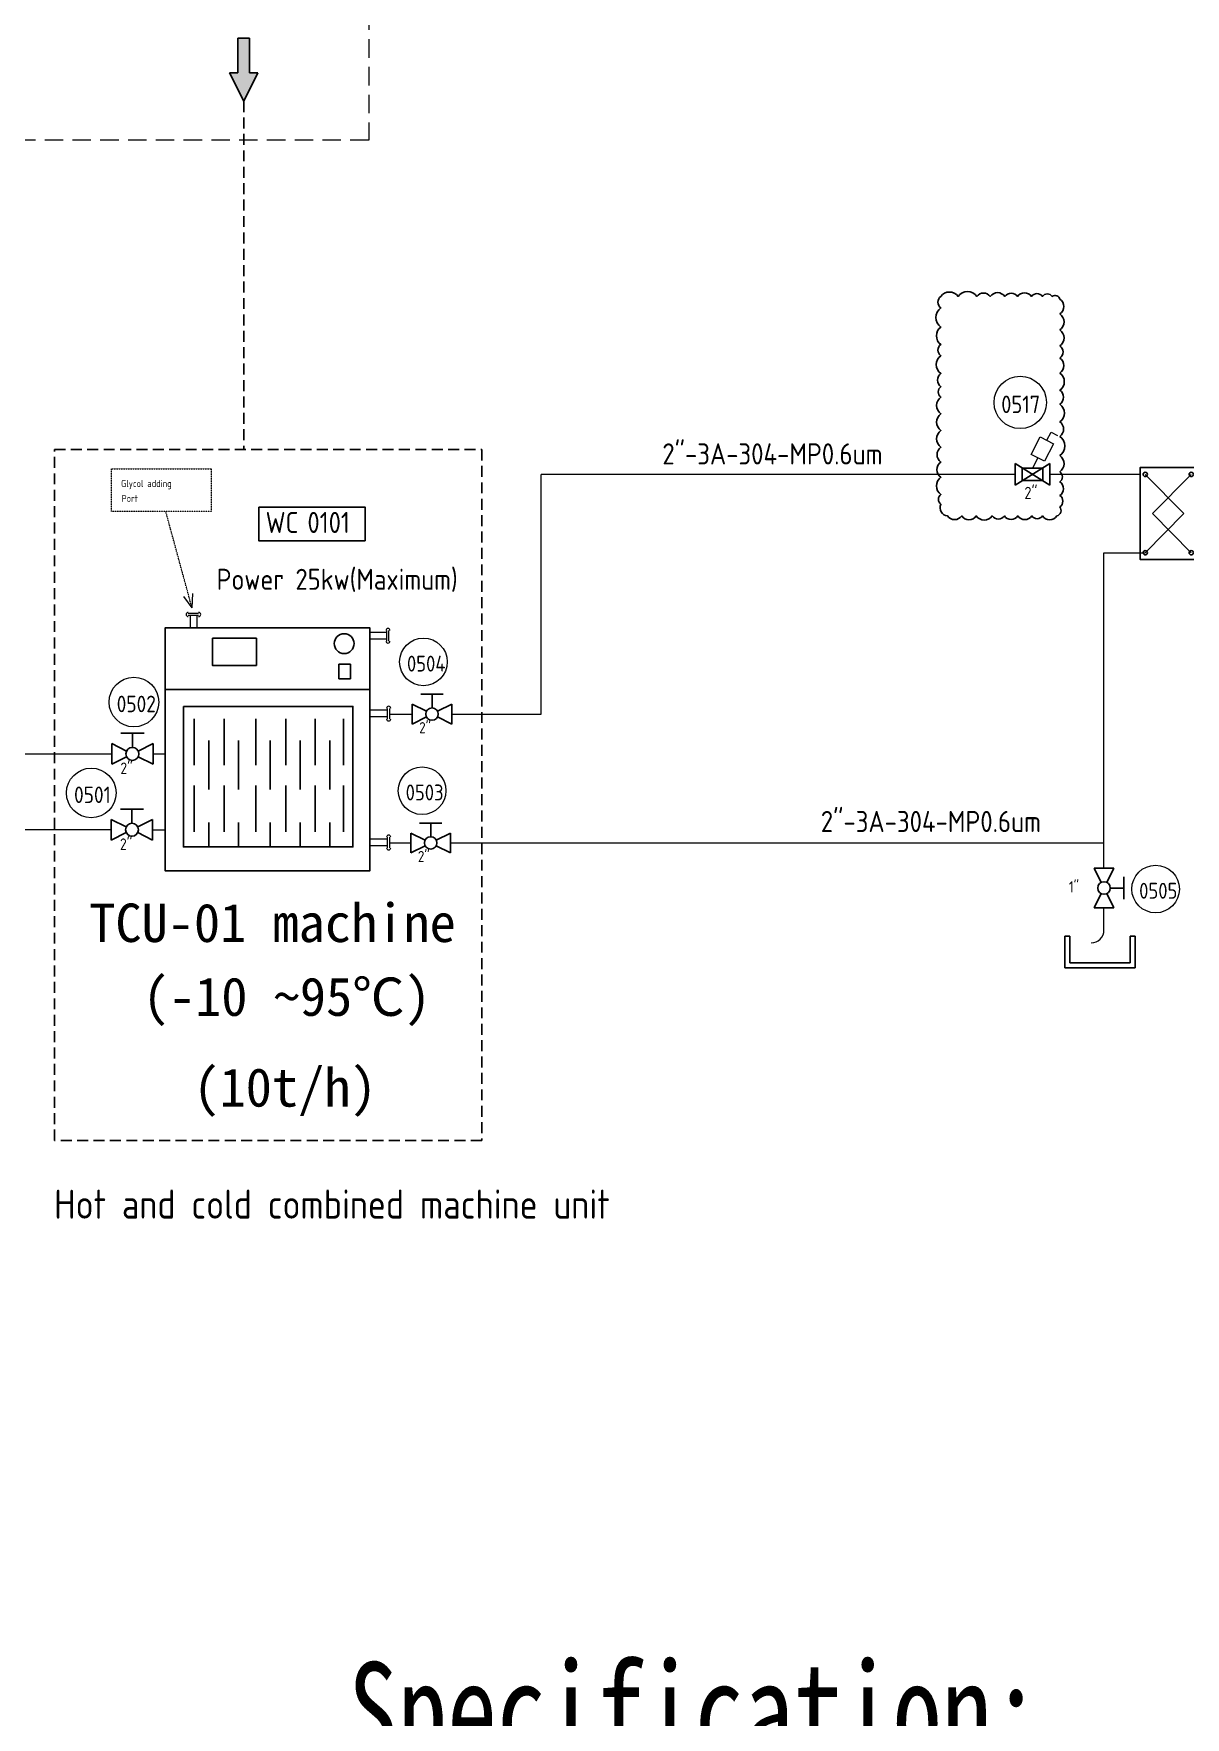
# Model space of a CAD drawing. Header units: millimetres. Extents: x -68339142 to 208, y -167 to 82456658.
# Drawn here: x -68325245 to -68324455, y 82450404 to 82451558 of the extents above; entities that cross this region are included whole.
import ezdxf

# ---------------------------------------------------------------- set-up
doc = ezdxf.new("R2010")
doc.units = ezdxf.units.MM
doc.header["$MEASUREMENT"] = 0
doc.linetypes.add('ASVLTYPE', pattern=[0.75, 0.5, -0.25])
doc.linetypes.add('HIDDEN', pattern=[9.525, 6.35, -3.175])
for name, color, linetype, lineweight in [('AM_8', 1, 'Continuous', 15), ('Langurage', 7, 'Continuous', 0), ('mark', 7, 'Continuous', 0), ('Modle', 161, 'Continuous', 70), ('标注层', 4, 'Continuous', 9)]:
    doc.layers.add(name, color=color, linetype=linetype, lineweight=lineweight)
for name, color, linetype in [('WFI', 100, 'Continuous'), ('冷冻水出', 52, 'Continuous'), ('冷冻水进', 170, 'Continuous'), ('文字', 1, 'Continuous'), ('機器', 7, 'Continuous')]:
    doc.layers.add(name, color=color, linetype=linetype)
doc.styles.add('I(3.5)', font='simfang.ttf', dxfattribs={"width": 0.75})
doc.styles.get("Standard").update_dxf_attribs({"font": 'gbenor.shx', "bigfont": 'gbcbig.shx'})
doc.styles.add('{18b73a54-fa43-428c-adcb-c1c7bbdf2c84}', font='')
doc.styles.get('{18b73a54-fa43-428c-adcb-c1c7bbdf2c84}').set_extended_font_data('SimSun')

# ---------------------------------------------------------------- blocks, each defined once
blk = doc.blocks.new('*U495')
at = {"color": 0}
for p, q in [((6.33, 11.25), (-6.33, 11.25)), ((0, 3.52), (0, 11.25)), ((-3.14, 1.57), (-11.25, 5.62)), ((-11.25, 5.62), (-11.25, -5.63)), ((3.14, 1.57), (11.25, 5.62)), ((11.25, 5.62), (11.25, -5.63)), ((-11.25, -5.63), (-3.14, -1.57)), ((11.25, -5.63), (3.14, -1.57))]:
    blk.add_line(p, q, dxfattribs=at)
at = {"color": 1, "linetype": 'ByBlock', "lineweight": 9}
blk.add_circle((0.81, 28.18), 13.5, dxfattribs=at)
at = {"color": 0}
blk.add_circle((0, 0), 3.52, dxfattribs=at)
at = {"color": 1, "linetype": 'ByBlock', "lineweight": 9}
for tag, p, height, flags in [('YQJ_CODE', (-5.31, 30.82), 9, 2), ('YQJ_ITEMID', (12.3, -9.27), 5, 1), ('YQJ_CLASS_NAME', (12.34, -15.05), 5, 1), ('品牌', (13.52, -20.57), 5, 1), ('供电电源', (13.41, -26.42), 5, 1), ('控制方式', (13.73, -33.14), 5, 1), ('输出信号类型1', (14.15, -39.41), 5, 1), ('输出信号类型2', (13.98, -46.43), 5, 1)]:
    blk.add_attdef(tag, p, '', height=height, dxfattribs=dict(at, flags=flags))
for tag, p, height in [('YQJ_NO', (-8.54, 22.68), 9), ('尺寸', (-6.54, -11), 6.3)]:
    blk.add_attdef(tag, p, '', height=height, dxfattribs=at)
blk = doc.blocks.new('*U496')
at = {"color": 0}
for p, q in [((6.33, 11.25), (-6.33, 11.25)), ((0, 3.52), (0, 11.25)), ((-3.14, 1.57), (-11.25, 5.62)), ((-11.25, 5.62), (-11.25, -5.63)), ((3.14, 1.57), (11.25, 5.62)), ((11.25, 5.62), (11.25, -5.63)), ((-11.25, -5.63), (-3.14, -1.57)), ((11.25, -5.63), (3.14, -1.57))]:
    blk.add_line(p, q, dxfattribs=at)
at = {"color": 1, "linetype": 'ByBlock', "lineweight": 9}
blk.add_circle((-22.19, 20.02), 13.5, dxfattribs=at)
at = {"color": 0}
blk.add_circle((0, 0), 3.52, dxfattribs=at)
at = {"color": 1, "linetype": 'ByBlock', "lineweight": 9}
for tag, p, height, flags in [('YQJ_CODE', (-28.31, 22.67), 9, 2), ('YQJ_ITEMID', (12.3, -9.27), 5, 1), ('YQJ_CLASS_NAME', (12.34, -15.05), 5, 1), ('品牌', (13.52, -20.57), 5, 1), ('供电电源', (13.41, -26.42), 5, 1), ('控制方式', (13.73, -33.14), 5, 1), ('输出信号类型1', (14.15, -39.41), 5, 1), ('输出信号类型2', (13.98, -46.43), 5, 1)]:
    blk.add_attdef(tag, p, '', height=height, dxfattribs=dict(at, flags=flags))
for tag, p, height in [('YQJ_NO', (-31.54, 14.52), 9), ('尺寸', (-6.54, -11), 6.3)]:
    blk.add_attdef(tag, p, '', height=height, dxfattribs=at)
blk = doc.blocks.new('*U497')
at = {"color": 0}
for p, q in [((6.33, 11.25), (-6.33, 11.25)), ((0, 3.52), (0, 11.25)), ((-3.14, 1.57), (-11.25, 5.62)), ((-11.25, 5.62), (-11.25, -5.63)), ((3.14, 1.57), (11.25, 5.62)), ((11.25, 5.62), (11.25, -5.63)), ((-11.25, -5.63), (-3.14, -1.57)), ((11.25, -5.63), (3.14, -1.57))]:
    blk.add_line(p, q, dxfattribs=at)
at = {"color": 1, "linetype": 'ByBlock', "lineweight": 9}
blk.add_circle((-4.86, 29.59), 13.5, dxfattribs=at)
at = {"color": 0}
blk.add_circle((0, 0), 3.52, dxfattribs=at)
at = {"color": 1, "linetype": 'ByBlock', "lineweight": 9}
for tag, p, height, flags in [('YQJ_CODE', (-10.97, 32.23), 9, 2), ('YQJ_ITEMID', (12.3, -9.27), 5, 1), ('YQJ_CLASS_NAME', (12.34, -15.05), 5, 1), ('品牌', (13.52, -20.57), 5, 1), ('供电电源', (13.41, -26.42), 5, 1), ('控制方式', (13.73, -33.14), 5, 1), ('输出信号类型1', (14.15, -39.41), 5, 1), ('输出信号类型2', (13.98, -46.43), 5, 1)]:
    blk.add_attdef(tag, p, '', height=height, dxfattribs=dict(at, flags=flags))
for tag, p, height in [('YQJ_NO', (-14.2, 24.09), 9), ('尺寸', (-7.28, -10.87), 6.3)]:
    blk.add_attdef(tag, p, '', height=height, dxfattribs=at)
blk = doc.blocks.new('*U498')
at = {"color": 0}
for p, q in [((6.33, 11.25), (-6.33, 11.25)), ((0, 3.52), (0, 11.25)), ((-3.14, 1.57), (-11.25, 5.62)), ((-11.25, 5.62), (-11.25, -5.63)), ((3.14, 1.57), (11.25, 5.62)), ((11.25, 5.62), (11.25, -5.63)), ((-11.25, -5.63), (-3.14, -1.57)), ((11.25, -5.63), (3.14, -1.57))]:
    blk.add_line(p, q, dxfattribs=at)
at = {"color": 1, "linetype": 'ByBlock', "lineweight": 9}
blk.add_circle((-4.86, 29.59), 13.5, dxfattribs=at)
at = {"color": 0}
blk.add_circle((0, 0), 3.52, dxfattribs=at)
at = {"color": 1, "linetype": 'ByBlock', "lineweight": 9}
for tag, p, height, flags in [('YQJ_CODE', (-10.97, 32.23), 9, 2), ('YQJ_ITEMID', (12.3, -9.27), 5, 1), ('YQJ_CLASS_NAME', (12.34, -15.05), 5, 1), ('品牌', (13.52, -20.57), 5, 1), ('供电电源', (13.41, -26.42), 5, 1), ('控制方式', (13.73, -33.14), 5, 1), ('输出信号类型1', (14.15, -39.41), 5, 1), ('输出信号类型2', (13.98, -46.43), 5, 1)]:
    blk.add_attdef(tag, p, '', height=height, dxfattribs=dict(at, flags=flags))
for tag, p, height in [('YQJ_NO', (-14.2, 24.09), 9), ('尺寸', (-7.28, -10.87), 6.3)]:
    blk.add_attdef(tag, p, '', height=height, dxfattribs=at)
blk = doc.blocks.new('*U494')
at = {"color": 7}
for p, q in [((-31.5, 53.8), (-5, 26.9)), ((0, 53.8), (-26.5, 26.9)), ((-5, 26.9), (-31.5, 0)), ((-26.5, 26.9), (0, 0))]:
    blk.add_line(p, q, dxfattribs=at)
blk.add_lwpolyline([(3.5, 58.5), (3.5, -4.7), (-35, -4.7), (-35, 58.5)], close=True, dxfattribs=at)
at = {"color": 1, "linetype": 'ByBlock', "lineweight": 9}
blk.add_lwpolyline([(9.3, 21.4), (47.1, 21.4), (47.1, 35.8), (9.3, 35.8)], close=True, dxfattribs=at)
at = {"color": 7}
for centre in [(-31.5, 53.8), (0, 53.8), (-31.5, 0), (0, 0)]:
    blk.add_circle(centre, 1.48, dxfattribs=at)
at = {"color": 1, "linetype": 'ByBlock', "lineweight": 9}
for tag, p, height, flags in [('YQJ_CODE', (10.5, 25.6), 9, 2), ('YQJ_ITEMID', (6.9, -12.3), 5, 1), ('YQJ_CLASS_NAME', (7.3, -17.7), 5, 1)]:
    blk.add_attdef(tag, p, '', height=height, dxfattribs=dict(at, flags=flags))
blk.add_attdef('YQJ_NO', (24.8, 25.4), '', height=9, dxfattribs=at)
blk = doc.blocks.new('*U395')
at = {"color": 0}
for p, q in [((5.63, 11.25), (-5.62, 11.25)), ((-5.62, 11.25), (-1.57, 3.14)), ((1.57, 3.14), (5.63, 11.25)), ((11.25, -6.33), (11.25, 6.33)), ((-5.62, -11.25), (-1.57, -3.14)), ((1.57, -3.14), (5.63, -11.25)), ((3.52, 0), (11.25, 0)), ((5.63, -11.25), (-5.62, -11.25))]:
    blk.add_line(p, q, dxfattribs=at)
at = {"color": 1, "linetype": 'ByBlock', "lineweight": 9}
blk.add_circle((29.28, -0.55), 13.5, dxfattribs=at)
at = {"color": 0}
blk.add_circle((0, 0), 3.52, dxfattribs=at)
at = {"color": 1, "linetype": 'ByBlock', "lineweight": 9}
for tag, p, height, flags in [('YQJ_CODE', (23.17, 2.1), 9, 2), ('YQJ_ITEMID', (12.3, -9.27), 5, 1), ('YQJ_CLASS_NAME', (12.34, -15.05), 5, 1), ('品牌', (13.52, -20.57), 5, 1), ('供电电源', (13.41, -26.42), 5, 1), ('控制方式', (13.73, -33.14), 5, 1), ('输出信号类型1', (14.15, -39.41), 5, 1), ('输出信号类型2', (13.98, -46.43), 5, 1)]:
    blk.add_attdef(tag, p, '', height=height, dxfattribs=dict(at, flags=flags))
for tag, p, height in [('尺寸', (-19.89, -2.47), 6.3), ('YQJ_NO', (19.94, -6.05), 9)]:
    blk.add_attdef(tag, p, '', height=height, dxfattribs=at)
blk = doc.blocks.new('KGJK')
at = {"layer": 'AM_8'}
blk.add_hatch(color=256, dxfattribs=at).paths.add_polyline_path([(5848.81, -1050.61), (5848.81, -1052.35), (5853.94, -1052.35), (5853.94, -1053.56), (5858.11, -1051.48), (5853.94, -1049.39), (5853.94, -1050.61)])
at = {"layer": '文字'}
for p, q in [((5858.11, -1051.48), (5853.94, -1049.39)), ((5853.94, -1049.39), (5853.94, -1050.61)), ((5848.81, -1050.61), (5848.81, -1052.35)), ((5848.81, -1050.61), (5853.94, -1050.61)), ((5858.11, -1051.48), (5853.94, -1053.56)), ((5848.81, -1052.35), (5853.94, -1052.35)), ((5853.94, -1052.35), (5853.94, -1053.56))]:
    blk.add_line(p, q, dxfattribs=at)
blk = doc.blocks.new('*U562')
at = {"color": 7, "lineweight": 9}
for p, q in [((7.4, 17.56), (9.59, 21.79)), ((9.59, 21.79), (12.88, 20.09)), ((2.73, 8.51), (0, 3.23))]:
    blk.add_line(p, q, dxfattribs=at)
at = {"color": 7}
for p, q in [((-9, 5.55), (-9, -5.55)), ((-9, -5.55), (9, 5.55)), ((9, -5.55), (-9, 5.55)), ((-9, 5.55), (-9, -5.55)), ((-9, -5.55), (9, 5.55)), ((9, -5.55), (-9, 5.55)), ((9, 5.55), (9, -5.55)), ((9, 5.55), (9, -5.55))]:
    blk.add_line(p, q, dxfattribs=at)
at = {"color": 7, "lineweight": 9}
blk.add_lwpolyline([(4, 19.31), (10.8, 15.8), (6.13, 6.76), (-0.67, 10.27)], close=True, dxfattribs=at)
at = {"color": 7}
blk.add_lwpolyline([(-5.25, 3.23), (5.25, 3.23), (5.25, -3.23), (-5.25, -3.23)], close=True, dxfattribs=at)
blk.add_lwpolyline([(-5.25, 3.23), (5.25, 3.23), (5.25, -3.23), (-5.25, -3.23)], close=True, dxfattribs=at)
at = {"color": 1, "linetype": 'ByBlock', "lineweight": 9}
blk.add_circle((-6.33, 37.07), 13.5, dxfattribs=at)
for tag, p, height, flags in [('YQJ_CODE', (-15.47, 40.29), 9, 2), ('YQJ_ITEMID', (12.3, -9.27), 5, 1), ('YQJ_CLASS_NAME', (12.34, -15.05), 5, 1), ('品牌', (13.52, -20.57), 5, 1), ('供电电源', (13.41, -26.42), 5, 1), ('控制方式', (13.73, -33.14), 5, 1), ('输出信号类型1', (14.15, -39.41), 5, 1), ('输出信号类型2', (13.98, -46.43), 5, 1)]:
    blk.add_attdef(tag, p, '', height=height, dxfattribs=dict(at, flags=flags))
for tag, p, height in [('YQJ_NO', (-16.11, 31.59), 9), ('尺寸', (-4.18, -12.69), 6.3)]:
    blk.add_attdef(tag, p, '', height=height, dxfattribs=at)
blk = doc.blocks.new('Exchange_new_v1')
at = {"linetype": 'ByBlock', "lineweight": 0}
for p, q in [((23, 9.9), (15.8, 9.9)), ((23, 8.5), (15.8, 8.5)), ((17.1, 8.5), (17.1, 0)), ((21.7, 8.5), (21.7, 0)), ((152.1, -3.1), (140.5, -3.1)), ((152.1, -7.7), (140.5, -7.7)), ((152.1, -9), (152.1, -1.8)), ((153.5, -9), (153.5, -1.8)), ((152.6, -56.5), (140.5, -56.5)), ((152.6, -62.4), (152.6, -55.2)), ((154, -62.4), (154, -55.2)), ((152.6, -61.1), (140.5, -61.1)), ((152.6, -144.8), (140.5, -144.8)), ((152.6, -149.5), (140.5, -149.5)), ((152.6, -150.8), (152.6, -143.5)), ((154, -150.8), (154, -143.5))]:
    blk.add_line(p, q, dxfattribs=at)
for p, q in [((0, -42.3), (140.5, -42.3)), ((20, -62.3), (20, -94.2)), ((40.5, -62.3), (40.5, -94.2)), ((62.2, -62.3), (62.2, -94.2)), ((82.7, -62.3), (82.7, -94.2)), ((103, -62.3), (103, -94.2)), ((122.3, -62.3), (122.3, -94.2)), ((29.9, -77.2), (29.9, -110.8)), ((50.3, -77.2), (50.3, -110.8)), ((72, -77.2), (72, -110.8)), ((92.5, -77.2), (92.5, -110.8)), ((112.9, -77.2), (112.9, -110.8)), ((20, -108.1), (20, -139.9)), ((40.5, -108.1), (40.5, -139.9)), ((62.2, -108.1), (62.2, -139.9)), ((82.7, -108.1), (82.7, -139.9)), ((103, -108.1), (103, -139.9)), ((122.3, -108.1), (122.3, -139.9)), ((29.9, -133.5), (29.9, -150.2)), ((50.3, -133.5), (50.3, -150.2)), ((72, -133.5), (72, -150.2)), ((92.5, -133.5), (92.5, -150.2)), ((112.9, -133.5), (112.9, -150.2))]:
    blk.add_line(p, q)
blk.add_lwpolyline([(140.5, -41.8), (140.5, -166.5), (0, -166.5), (0, 0), (140.5, 0), (140.5, -41.8)])
for points in [[(32.4, -7.1), (62.6, -7.1), (62.6, -25.7), (32.4, -25.7)], [(119.2, -24.9), (127.1, -24.9), (127.1, -34.9), (119.2, -34.9)], [(12.5, -53.8), (128.8, -53.8), (128.8, -150.2), (12.5, -150.2)]]:
    blk.add_lwpolyline(points, close=True)
blk.add_circle((122.8, -10.8), 6.8)
for centre, start, end in [((15.8, 9.2), 90, 270), ((23, 9.2), 270, 90), ((152.8, -1.8), 0, 180), ((152.8, -9), 180, 0), ((153.3, -55.2), 0, 180), ((153.3, -62.4), 180, 0), ((153.3, -143.5), 0, 180), ((153.3, -150.8), 180, 0)]:
    blk.add_arc(centre, 1.42, start, end, dxfattribs=at)

msp = doc.modelspace()

# ---------------------------------------------------------------- linework, layer by layer
at = {"linetype": 'ASVLTYPE', "ltscale": 15}
msp.add_line((-68325100.87253, 82451511.90578), (-68325100.87253, 82451273.01587), dxfattribs=at)
for p, q in [((-68324537.61894, 82450917.52982), (-68324537.61894, 82450939.26679)), ((-68324534.183, 82450939.26679), (-68324537.61894, 82450939.26679)), ((-68324534.183, 82450920.96576), (-68324534.183, 82450939.26679)), ((-68324492.93866, 82450939.26679), (-68324492.93866, 82450920.96576)), ((-68324492.93866, 82450939.26679), (-68324489.50273, 82450939.26679)), ((-68324489.50273, 82450939.26679), (-68324489.50273, 82450917.52982)), ((-68324492.93866, 82450920.96576), (-68324534.183, 82450920.96576)), ((-68324489.50273, 82450917.52982), (-68324537.61894, 82450917.52982))]:
    msp.add_line(p, q)
msp.add_lwpolyline([(-68324622.70489, 82451377.98468, 0.52056705), (-68324622.70489, 82451370.14305, 0.52056705), (-68324622.70489, 82451356.98205, 0.52056705), (-68324622.70489, 82451345.07128, 0.52056705), (-68324622.70489, 82451337.33688, 0.52056705), (-68324622.70489, 82451325.21004, 0.52056705), (-68324622.70489, 82451316.09966, 0.52056705), (-68324622.70489, 82451309.01143, 0.52056705), (-68324622.70489, 82451297.54277, 0.52056705), (-68324622.70489, 82451286.12621, 0.52056705), (-68324622.70489, 82451274.578, 0.52056705), (-68324622.70489, 82451264.40903, 0.52056705), (-68324622.70489, 82451253.97597, 0.52056705), (-68324622.70489, 82451242.23571, 0.52056705), (-68324622.70489, 82451235.484, 0.52056705), (-68324618.15466, 82451227.47688, 0.52056705), (-68324608.45404, 82451227.47688, 0.52056705), (-68324598.43665, 82451227.47688, 0.52056705), (-68324587.5566, 82451227.47688, 0.52056705), (-68324579.19819, 82451227.47688, 0.52056705), (-68324569.98668, 82451227.47688, 0.52056705), (-68324560.32554, 82451227.47688, 0.52056705), (-68324552.99581, 82451227.47688, 0.52056705), (-68324543.19001, 82451227.47688, 0.52056705), (-68324541.11683, 82451233.72712, 0.52056705), (-68324541.11683, 82451241.48309, 0.52056705), (-68324541.11683, 82451250.85166, 0.52056705), (-68324541.11683, 82451257.71914, 0.52056705), (-68324541.11683, 82451268.87854, 0.52056705), (-68324541.11683, 82451282.06681, 0.52056705), (-68324541.11683, 82451291.97902, 0.52056705), (-68324541.11683, 82451304.05377, 0.52056705), (-68324541.11683, 82451313.67483, 0.52056705), (-68324541.11683, 82451325.44032, 0.52056705), (-68324541.11683, 82451335.7688, 0.52056705), (-68324541.11683, 82451344.04848, 0.52056705), (-68324541.11683, 82451354.9973, 0.52056705), (-68324541.11683, 82451366.03727, 0.52056705), (-68324541.11683, 82451376.17633, 0.52056705), (-68324546.36008, 82451377.98468, 0.52056705), (-68324553.06113, 82451377.98468, 0.52056705), (-68324560.59961, 82451377.98468, 0.52056705), (-68324570.0929, 82451377.98468, 0.52056705), (-68324578.84581, 82451377.98468, 0.52056705), (-68324588.87216, 82451377.98468, 0.52056705), (-68324597.98295, 82451377.98468, 0.52056705), (-68324610.94172, 82451377.98468, 0.52056705)], format="xyb", close=True)
msp.add_lwpolyline([(-68325230.64886, 82451273.01587), (-68324937.59549, 82451273.01587), (-68324937.59549, 82450799.18125), (-68325230.64886, 82450799.18125)], close=True, dxfattribs=at)
at = {"color": 1}
msp.add_lwpolyline([(-68325090.58705, 82451233.51587), (-68325017.58705, 82451233.51587), (-68325017.58705, 82451210.51587), (-68325090.58705, 82451210.51587)], close=True, dxfattribs=at)
at = {"layer": 'Langurage', "linetype": 'HIDDEN', "ltscale": 2}
msp.add_lwpolyline([(-68325836.89098, 82451954.4649), (-68325015.09318, 82451954.4649), (-68325015.09318, 82451485.15188), (-68325836.89098, 82451485.15188)], close=True, dxfattribs=at)
at = {"layer": 'mark', "color": 7, "linetype": 'ASVLTYPE', "lineweight": 0, "ltscale": 1e-05}
msp.add_line((-68325136.51891, 82451165.17514), (-68325154.30944, 82451230.60512), dxfattribs=at)
msp.add_lwpolyline([(-68325191.58705, 82451259.67849), (-68325123.23657, 82451259.67849), (-68325123.23657, 82451230.60512), (-68325191.58705, 82451230.60512)], close=True, dxfattribs=at)
at = {"layer": 'Modle', "color": 7, "lineweight": 0}
for q in [(-68325141.9383, 82451172.31968), (-68325135.79481, 82451174.33666)]:
    msp.add_line((-68325136.26344, 82451164.51587), q, dxfattribs=at)
at = {"layer": '冷冻水出', "lineweight": 9}
for p, q in [((-68324896.82123, 82451091.62249), (-68324896.82123, 82451255.98561)), ((-68324571.86288, 82451255.98561), (-68324896.82123, 82451255.98561)), ((-68324486.05885, 82451255.98561), (-68324547.90488, 82451255.98561)), ((-68324958.10031, 82451091.62249), (-68324896.82123, 82451091.62249)), ((-68325333.25788, 82451064.31332), (-68325191.37833, 82451064.31332)), ((-68325163.02833, 82451064.31332), (-68325154.74842, 82451064.31332))]:
    msp.add_line(p, q, dxfattribs=at)
at = {"layer": '冷冻水进', "color": 5, "lineweight": 9}
for p, q in [((-68324510.85713, 82451003.25967), (-68324510.85713, 82451202.20624)), ((-68324510.85713, 82451202.20624), (-68324482.54193, 82451202.20624)), ((-68325000.7164, 82451091.62249), (-68324985.32531, 82451091.62249)), ((-68325191.6552, 82451012.30712), (-68325402.35488, 82451012.30712)), ((-68325000.7164, 82451003.25967), (-68324986.21991, 82451003.25967)), ((-68324958.99491, 82451003.25967), (-68324510.85713, 82451003.25967)), ((-68324510.85713, 82450985.9376), (-68324510.85713, 82451003.25967)), ((-68324510.85713, 82450943.47825), (-68324510.85713, 82450958.7126))]:
    msp.add_line(p, q, dxfattribs=at)
at = {"layer": '冷冻水进', "linetype": 'ByBlock', "lineweight": 0}
msp.add_line((-68325163.3052, 82451012.30712), (-68325154.74842, 82451012.30712), dxfattribs=at)
at = {"layer": '冷冻水进', "color": 5, "lineweight": 9}
msp.add_arc((-68324519.57744, 82450943.47825), 8.7203, 270, 0.00096903, dxfattribs=at)

# ---------------------------------------------------------------- block references
ref = msp.add_blockref('*U562', (-68324559.88388, 82451255.98561), dxfattribs=dict(xscale=1.331, yscale=1.331, zscale=1.331))
ref.add_attrib('YQJ_NO', '0517', (-68324581.33133, 82451298.02639), dxfattribs={"color": 1, "linetype": 'ByBlock', "lineweight": 9, "height": 11.979})
ref.add_attrib('尺寸', '2"', (-68324565.44303, 82451239.08886), dxfattribs={"color": 1, "linetype": 'ByBlock', "lineweight": 9, "height": 8.3853})
ref = msp.add_blockref('*U494', (-68324451.04085, 82451202.20624))
ref.add_attrib('YQJ_NO', '0501', (-68324426.26783, 82451227.60837), dxfattribs={"color": 1, "linetype": 'ByBlock', "lineweight": 9, "height": 9})
msp.add_blockref('Exchange_new_v1', (-68325154.74842, 82451150.72337))
ref = msp.add_blockref('*U497', (-68324971.71282, 82451091.6225), dxfattribs=dict(xscale=1.21, yscale=1.21, zscale=1.21))
ref.add_attrib('YQJ_NO', '0504', (-68324988.89308, 82451120.76882), dxfattribs={"color": 1, "linetype": 'ByBlock', "lineweight": 9, "height": 10.89})
ref.add_attrib('尺寸', '2"', (-68324980.51578, 82451078.47406), dxfattribs={"color": 1, "linetype": 'ByBlock', "lineweight": 9, "height": 7.623})
ref = msp.add_blockref('*U495', (-68325177.20333, 82451064.31332), dxfattribs=dict(xscale=1.26, yscale=1.26, zscale=1.26))
ref.add_attrib('YQJ_NO', '0502', (-68325187.95884, 82451092.88804), dxfattribs={"color": 1, "linetype": 'ByBlock', "lineweight": 9, "height": 11.34})
ref.add_attrib('尺寸', '2"', (-68325185.43802, 82451050.45701), dxfattribs={"color": 1, "linetype": 'ByBlock', "lineweight": 9, "height": 7.938})
ref = msp.add_blockref('*U496', (-68325177.4802, 82451012.30713), dxfattribs=dict(xscale=1.26, yscale=1.26, zscale=1.26))
ref.add_attrib('YQJ_NO', '0501', (-68325217.21547, 82451030.60605), dxfattribs={"color": 1, "linetype": 'ByBlock', "lineweight": 9, "height": 11.34})
ref.add_attrib('尺寸', '2"', (-68325185.71489, 82450998.45081), dxfattribs={"color": 1, "linetype": 'ByBlock', "lineweight": 9, "height": 7.938})
ref = msp.add_blockref('*U498', (-68324972.60742, 82451003.25967), dxfattribs=dict(xscale=1.21, yscale=1.21, zscale=1.21))
ref.add_attrib('YQJ_NO', '0503', (-68324989.78768, 82451032.406), dxfattribs={"color": 1, "linetype": 'ByBlock', "lineweight": 9, "height": 10.89})
ref.add_attrib('尺寸', '2"', (-68324981.41038, 82450990.11123), dxfattribs={"color": 1, "linetype": 'ByBlock', "lineweight": 9, "height": 7.623})
ref = msp.add_blockref('*U395', (-68324510.85714, 82450972.3251), dxfattribs=dict(xscale=1.21, yscale=1.21, zscale=1.21))
ref.add_attrib('YQJ_NO', '0505', (-68324486.73227, 82450965.01027), dxfattribs={"color": 1, "linetype": 'ByBlock', "lineweight": 9, "height": 10.89})
ref.add_attrib('尺寸', '1"', (-68324534.92167, 82450969.33554), dxfattribs={"color": 1, "linetype": 'ByBlock', "lineweight": 9, "height": 7.623})
at = {"layer": '機器', "lineweight": 9, "xscale": 4.641940208658013, "yscale": 4.641940208658013, "zscale": 4.641940208658013, "rotation": 270}
msp.add_blockref('KGJK', (-68320219.97616, 82478704.88263), dxfattribs=at)

# ---------------------------------------------------------------- texts
at = {"insert": (-68325230.84403, 82450765.54079), "char_height": 19.965, "width": 402.8540996, "attachment_point": 1}
msp.add_mtext('Hot and cold combined machine unit', dxfattribs=at)
at = {"color": 4, "insert": (-68325029.04848, 82450441.48411), "char_height": 66.4829468, "attachment_point": 1, "style": 'I(3.5)'}
msp.add_mtext_dynamic_manual_height_columns('{\\C256;Specification:\\P\\pi-199.44884,l265.93179,t265.93179;1.^IThe prepared solution is easy to dissolve and viscosity is low (water-like). Equip low force magnetic agitator for tanks for mixing and dissolving solution.\\P2.^IEquip a WFI heat exchanger for WFI dosing for instantaneous cooling (From 85℃ to 25℃） to save time. Tank jacket is used to control temperature in vessel.\\P3.^IThe preparation vessel solution transfer is done by using compressed air/ nitrogen and the holding vessel solution transfer is done by using compressed air/ nitrogen.\\P4.^IThe sterilization filter can do integrity test in place(before and after use).\\P     Solution filters (in preparation system) will conduct integrity test automatically in place. Waste water of integrity test will drain to T05 10L air tank; The police filter (in the isolator) can conduct integrity test automatically in place, Waste water of integrity test will drain to T04 filling buffet tank(The filling buffer tank will be purged after the test).\\P5.^IWhen preparation tank is doing CIP/SIP and drying by compressed air, the holding tank can do filling by compressed air/ nitrogen; When holding tank is doing CIP/SIP and drying by compressed air, the preparation tank can do preparation and do nitrogen bubbling.\\P\\pi0,l0,tz;       The P1 and P2 preparation vessels can be configured such that when the P1 vessel is in the  preparation stage,   the P2 vessel is in the cleaning and sterilization process.(The system cannot achieve the working conditions where the preparation vessel is being cleaned and the storage tank is undergoing sterilization)\\P\\pi-199.44884,l265.93179,t265.93179;6.^IThis preparation system consists of functions including dosing WFI, solution mixing, temperature control by jacket, nitrogen bubbling, solution sampling, solution transfer, solution filtration and integrity test( Online integrity test of liquid filter, offline integrity test of air filter).\\P7.^ICIP step: PW rinsing, Detergent circulation cleaning,WFI rinsing, conductivity judgment for cleaning effect.}', width=3907.4744922, gutter_width=332.41473, heights=[3057.92654], dxfattribs=at)
at = {"layer": 'Langurage', "lineweight": 0}
for s, p in [('Glycol adding', (-68325184.94235, 82451247.29045)), ('Port', (-68325184.6387, 82451237.1048))]:
    msp.add_text(s, height=4.8, dxfattribs=at).set_placement(p)
at = {"layer": 'WFI', "color": 1, "lineweight": 0, "char_height": 14.41711, "width": 218.0017144, "attachment_point": 5}
for s, insert in [('WC', (-68325074.58705, 82451223.01587)), ('0101', (-68325042.58705, 82451223.01587))]:
    msp.add_mtext(s, dxfattribs=dict(at, insert=insert))
at = {"layer": 'WFI', "color": 190, "lineweight": 0, "insert": (-68325036.75937, 82451183.33579), "char_height": 14.4171099, "width": 218.0017144, "attachment_point": 5}
msp.add_mtext('Power 25kw(Maximum)', dxfattribs=at)
at = {"layer": '文字', "lineweight": 9, "char_height": 14.52, "attachment_point": 5}
for insert in [(-68324738.23514, 82451270.01587), (-68324629.54122, 82451017.94087)]:
    msp.add_mtext('2"-3A-304-MP0.6um', dxfattribs=dict(at, insert=insert))
at = {"layer": '标注层', "color": 6, "linetype": 'ByBlock', "lineweight": 5, "char_height": 26.4, "width": 579.7707236, "attachment_point": 1, "style": '{18b73a54-fa43-428c-adcb-c1c7bbdf2c84}'}
for s, insert in [('TCU-01 machine', (-68325206.82335, 82450961.69883)), ('(-10 ~95℃)', (-68325170.1036, 82450911.07185)), ('(10t/h)', (-68325135.41258, 82450848.83658))]:
    msp.add_mtext(s, dxfattribs=dict(at, insert=insert))

doc.saveas('drawing.dxf')
